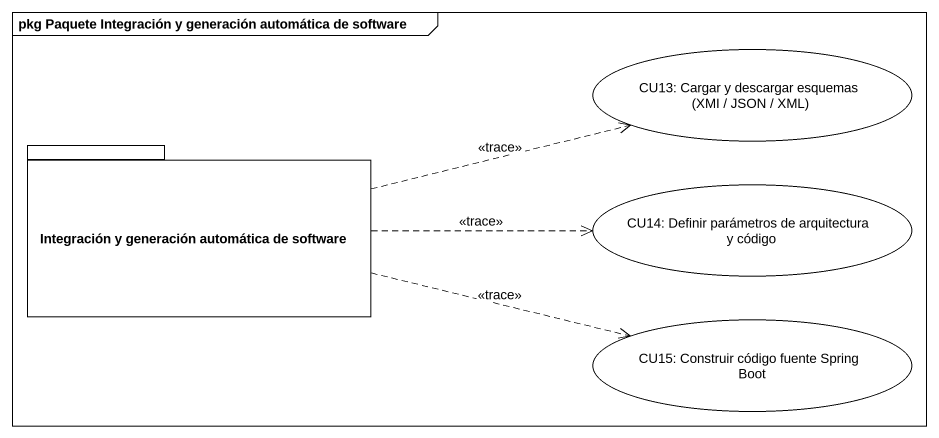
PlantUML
@startuml
mainframe pkg Paquete Integración y generación automática de software
usecase "CU13: Cargar y descargar esquemas (XMI / JSON / XML)" as CU13_Cargar_y_descargar
package "Integración y generación automática de software" as Integración_y_generación {
}
usecase "CU14: Definir parámetros de arquitectura y código" as CU14_Definir_parámetros_de
usecase "CU15: Construir código fuente Spring Boot" as CU15_Construir_código
Integración_y_generación .right.> CU13_Cargar_y_descargar : <<trace>>
Integración_y_generación .right.> CU14_Definir_parámetros_de : <<trace>>
Integración_y_generación .right.> CU15_Construir_código : <<trace>>
@enduml
